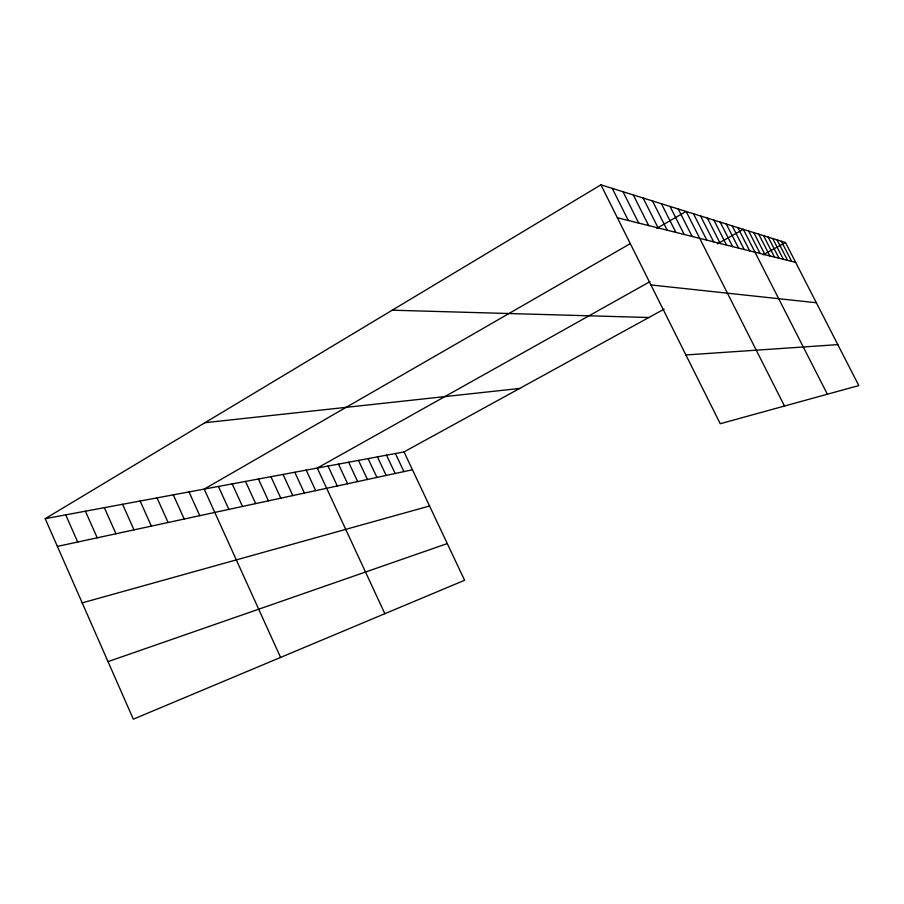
<?xml version="1.0" encoding="UTF-8"?>
<svg xmlns="http://www.w3.org/2000/svg" width="904" height="904" viewBox="0 0 904 904"><rect width="100%" height="100%" fill="white"/><g stroke="black" fill="none" stroke-linecap="round" stroke-linejoin="round"><path stroke-width="1.36" d="M45.2 518.681L404.031 451.921L464.588 580.266L133.317 719.177L45.2 518.681L600.923 184.823L785.474 242.521L858.8 385.567L720.239 423.727L600.923 184.823M630.37 243.583L204.202 489.098L280.579 657.423M656.801 228.35L686.125 211.457L784.491 406.032M649.908 281.686L317.27 468.057L384.844 613.703M717.358 243.899L743.337 229.345L827.363 394.223M404.031 451.921L664.135 309.123M763.066 254.815L785.474 242.521M108.017 661.626L447.277 543.575M82.207 602.878L429.547 506.003M57.381 546.411L412.45 469.752M204.937 422.71L519.63 388.46M685.899 354.967L837.816 344.627M392.223 310.196L648.869 317.507M650.925 284.941L816.346 302.75M617.375 217.751L795.644 262.375M781.338 241.232L791.667 261.38M777.09 239.899L787.565 260.352M772.717 238.532L783.339 259.301M768.197 237.119L778.988 258.205M763.541 235.661L774.491 257.086M758.738 234.159L769.846 255.922M753.766 232.61L765.055 254.725M748.636 231.006L760.106 253.482M737.856 227.627L749.687 250.871M732.172 225.853L744.207 249.504M726.296 224.022L738.534 248.08M720.205 222.113L732.647 246.611M713.9 220.135L726.556 245.086M707.346 218.09L720.228 243.504M700.543 215.966L713.651 241.854M693.481 213.751L706.826 240.148M678.249 208.993L692.114 236.464M670.022 206.428L684.17 234.475M661.445 203.739L675.887 232.396M652.485 200.937L667.22 230.226M643.117 198.01L658.168 227.966M633.308 194.948L648.688 225.593M623.025 191.727L638.744 223.107M612.245 188.36L628.325 220.497M395.398 453.525L403.918 471.606M386.539 455.175L395.161 473.493M377.443 456.87L386.166 475.436M368.097 458.599L376.923 477.425M358.492 460.396L367.419 479.482M348.628 462.226L357.656 481.583M338.469 464.114L347.622 483.753M328.028 466.057L337.282 485.979M306.196 470.125L315.699 490.646M294.794 472.238L304.422 493.075M283.042 474.43L292.794 495.584M270.917 476.679L280.805 498.183M258.42 479.007L268.431 500.85M245.515 481.414L255.674 503.607M232.192 483.889L242.487 506.455M218.429 486.454L228.87 509.393M189.026 491.923L199.773 515.675M173.308 494.85L184.224 519.032M157.025 497.878L168.099 522.512M140.12 501.019L151.363 526.117M122.582 504.285L134.007 529.868M104.355 507.675L115.961 533.767M85.417 511.201L97.214 537.812M65.721 514.862L77.699 542.027"/></g></svg>
